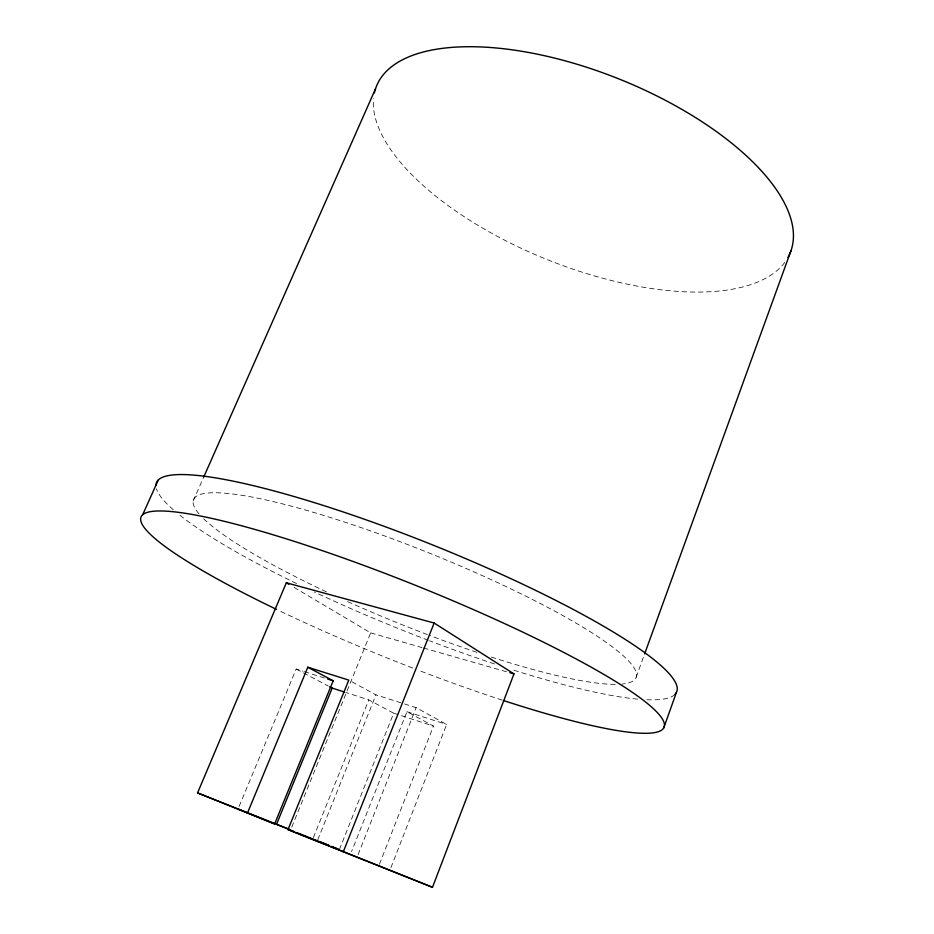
<?xml version="1.0" encoding="UTF-8"?>
<svg xmlns="http://www.w3.org/2000/svg" width="934" height="934" viewBox="0 0 934 934"><rect width="100%" height="100%" fill="white"/><g stroke="black" fill="none" stroke-linecap="round" stroke-linejoin="round"><path stroke-width="0.7" stroke-dasharray="4.67 3.5" d="M636.171 677.185L644.133 655.259M390.914 867.651L446.639 724.457L416.109 707.633L375.958 694.861L350.028 680.781M379.426 864.277L433.458 726.092L406.944 711.696L351.534 851.68M358.084 854.645L416.109 707.633M339.392 849.613L393.669 713.179L368.802 699.87L345.755 692.456M313.334 837.716L368.802 699.87M317.735 839.841L375.958 694.861M291.735 827.15L370.658 632.867L291.291 585.735M239.127 806.381L296.171 669.048L303.025 671.219M193.14 500.986L203.764 476.97M370.658 632.867L422.145 647.612M423.534 648.009L507.022 671.908M304.402 671.651L326.328 678.621M406.944 711.696L446.639 724.457M393.669 713.179L433.458 726.092M296.171 669.048L328.336 686.058M199 513.828A238.485 38.306 21.9 0 1 429.313 553.08A238.485 38.306 21.9 0 1 622.056 684.027M615.226 684.342A238.485 38.306 21.9 0 1 490.28 656.73M476.877 652.317A238.485 38.306 21.9 0 1 430.084 635.61M427.445 634.606A238.485 38.306 21.9 0 1 347.471 601.531M326.456 591.864A238.485 38.306 21.9 0 1 203.682 518.779M674.897 694.441A280.34 45.182 21.9 0 1 645.709 699.706M637.642 699.134A280.34 45.182 21.9 0 1 511.05 669.316M494.495 663.946A280.34 45.182 21.9 0 1 429.558 640.782M428.251 640.28A280.34 45.182 21.9 0 1 314.139 591.923M296.557 583.516A280.34 45.182 21.9 0 1 177.577 513.385M173.339 509.801A280.34 45.182 21.9 0 1 156.468 488.856M784.852 262.267A223.016 97.194 21.9 0 1 548.935 260.294A223.016 97.194 21.9 0 1 373.518 98.595M502.317 700.15A281.858 38.994 21.9 0 1 417.942 670.075M412.688 668.055A281.858 38.994 21.9 0 1 277.772 609.984"/><path stroke-width="1.4" d="M663.77 727.913L676.379 692.468M644.635 653.893L790.888 250.966M307.811 667.226L348.791 680.115L287.999 829.614L432.5 887.3L513.98 673.904L434.147 623.036L286.329 582.793L197.564 792.908L274.631 823.94L333.181 680.793L307.811 667.226L247.44 813.152M343.233 851.971L434.147 623.036M329.632 686.735L332.2 688.089L276.511 824.36L293.976 831.435M203.764 476.97L375.515 88.788M142.657 514.762L158.301 479.959M509.801 672.702L513.98 673.904M327.694 679.053L333.181 680.793M332.2 688.089L344.401 692.012M287.999 829.614L432.5 887.3M197.564 792.908L289.295 829.31M328.756 845.398L296.662 832.533M320.946 842.141L328.85 845.34M238.007 809.077L274.631 823.94M286.329 582.793L288.804 584.264M276.476 609.365A281.858 38.994 21.9 0 1 206.718 517.296A281.858 38.994 21.9 0 1 615.658 681.516A281.858 38.994 21.9 0 1 503.671 700.593M374.394 92.91A223.016 97.194 21.9 0 1 617.794 78.479A223.016 97.194 21.9 0 1 787.957 257.457M155.943 485.47A280.34 45.182 21.9 0 1 434.357 545.643A280.34 45.182 21.9 0 1 674.897 694.441M338.061 849.088L331.418 846.449L338.073 849.088"/></g></svg>
